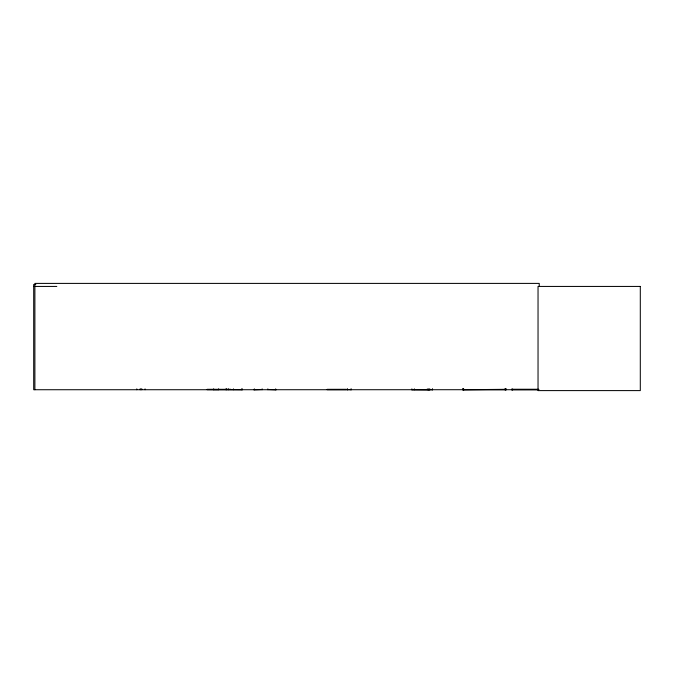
<?xml version="1.0" encoding="UTF-8"?>
<svg xmlns="http://www.w3.org/2000/svg" width="674" height="674" viewBox="0 0 674 674"><rect width="100%" height="100%" fill="white"/><g stroke="black" fill="none" stroke-linecap="round" stroke-linejoin="round"><path stroke-width="1.01" d="M226.009 389.521L242.37 389.648L207.137 389.682M241.587 389.698L241.621 388.864M506.098 389.319L462.777 389.732L462.827 389.05L462.844 389.732M463.072 389.05L463.097 389.732L463.004 389.05M463.838 389.707L463.754 389.05L463.847 389.707M505.256 389.724L505.348 389.05M505.803 389.707L505.778 389.05L505.753 389.69M538.686 389.277L511.777 389.277L511.793 389.715L511.987 389.277M512.526 389.277L512.729 389.707M512.594 389.715L512.695 389.277M512.712 389.715L512.737 389.277L512.678 389.707M463.527 389.732L463.577 389.05L463.594 389.732M505.003 389.724L505.281 389.05L505.365 389.707M506.056 389.732L506.098 389.05L506.123 389.732M511.768 389.707L538.703 389.69M511.987 389.479L538.686 389.479M411.856 389.631L429.911 389.732M347.396 389.05L347.295 389.732M350.927 389.732L351.028 389.05M254.14 389.631L262.043 389.521L253.576 389.732M213.447 389.631L218.393 389.631M35.806 284.479L33.7 284.479L33.7 389.732L538.703 389.715M33.7 286.433L56.818 286.433M207.12 389.311L230.971 389.328M327.109 389.328L346.562 389.311M276.424 389.732L267.949 389.521L275.86 389.631M327.126 389.682L346.546 389.682M347.396 389.631L351.028 389.631M432.59 389.732L411.747 389.732M462.752 389.05L462.777 389.707L506.123 389.665L506.031 389.05M428.967 389.732L428.858 389.05M432.489 389.631L432.489 389.05M511.81 389.707L511.777 389.277M511.945 389.277L512.004 389.715M539.225 286.551L539.225 283.4L34.888 283.4L34.888 389.732M432.379 388.974L432.379 389.842M429.776 388.864L429.776 389.732M428.748 388.974L428.748 389.842M427.316 388.864L427.316 389.732M414.341 388.864L414.341 389.732M411.89 388.864L411.89 389.732M351.137 388.974L351.137 389.842M347.506 388.974L347.506 389.842M275.674 388.864L275.674 389.732M267.856 388.864L267.856 389.732M262.135 388.864L262.135 389.732M254.325 388.864L254.325 389.732M242.337 388.864L242.37 389.732M233.423 388.864L233.423 389.732M228.478 388.864L228.478 389.732M226.725 388.864L226.759 389.732M226.017 388.864L225.975 389.732M218.595 388.864L218.595 389.732M213.658 388.864L213.658 389.732M145.053 388.864L145.053 389.732M141.81 388.864L141.81 389.732M140.933 388.864L140.933 389.732M140.108 388.864L140.108 389.732M136.797 388.864L136.797 389.732M463.501 389.05L463.485 389.69L463.501 389.05M505.096 389.05L505.053 389.707L505.028 389.05M640.3 286.433L538.037 286.433L538.037 390.6L640.3 390.6L640.3 286.433"/></g></svg>
